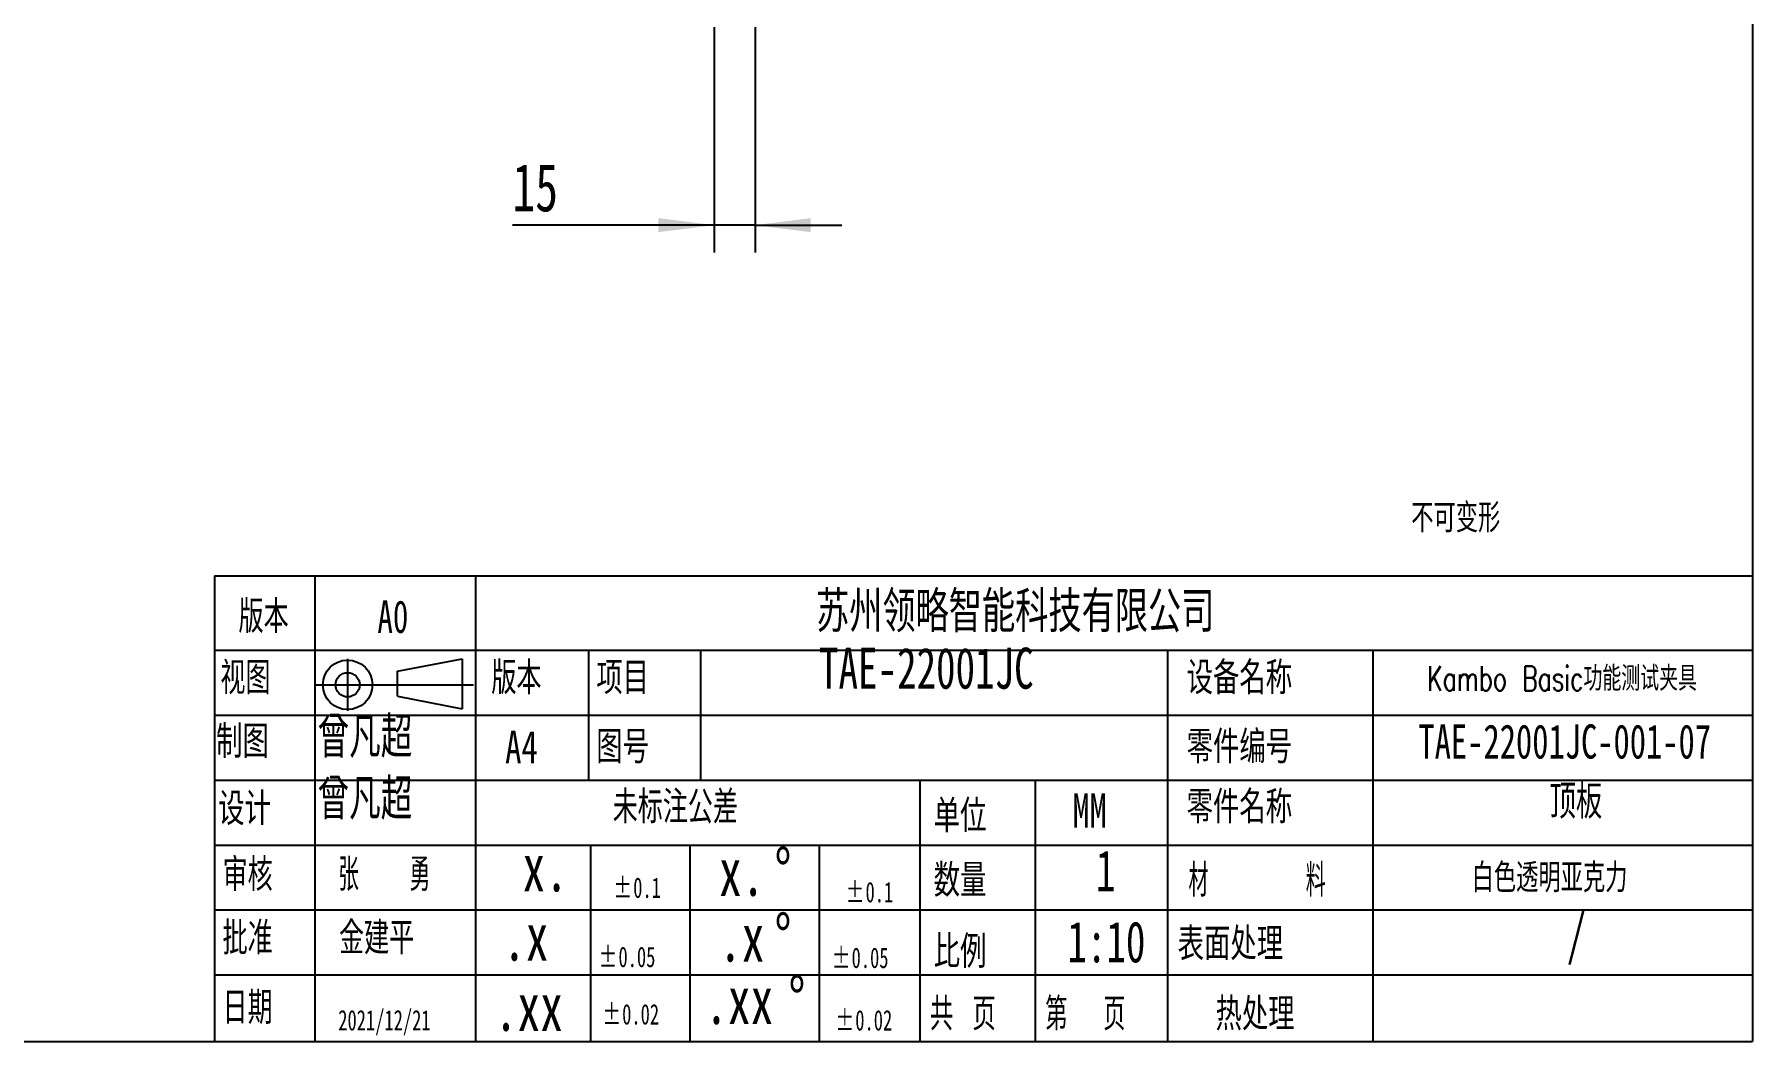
# Model space of a CAD drawing. Extents: x 2 to 292, y 3 to 207.
# Drawn here: x 166.4 to 292.2, y 3.1 to 76.8 of the extents above; entities that cross this region are included whole.
import ezdxf

# ---------------------------------------------------------------- set-up
doc = ezdxf.new("R2010")
doc.units = 0
doc.linetypes.add('SLD-中心线', pattern=[34.29, 30.48, -1.27, 1.27, -1.27])
doc.linetypes.add('SLD-实线', pattern=[0])
for name, color, linetype in [('FORMAT', 7, 'SLD-实线'), ('图层1', 5, 'SLD-中心线'), ('图层7', 7, 'SLD-实线'), ('图框', 7, 'SLD-实线'), ('粗实线', 7, 'SLD-实线')]:
    doc.layers.add(name, color=color, linetype=linetype)
doc.styles.add('SLDTEXTSTYLE0', font='TXT', dxfattribs={"width": 0.7, "bigfont": 'bigfont'})
doc.styles.add('SLDTEXTSTYLE1', font='TXT', dxfattribs={"width": 0.736842, "bigfont": 'bigfont'})
doc.styles.add('SLDTEXTSTYLE2', font='TXT', dxfattribs={"width": 0.7})
doc.styles.add('SLDTEXTSTYLE3', font='TXT', dxfattribs={"width": 0.663})
doc.styles.add('SLDTEXTSTYLE4', font='TXT', dxfattribs={"width": 0.559211, "bigfont": 'bigfont'})
doc.styles.add('SLDTEXTSTYLE5', font='TXT', dxfattribs={"width": 0.736842})
doc.styles.add('SLDTEXTSTYLE7', font='TXT', dxfattribs={"width": 0.657895, "bigfont": 'bigfont'})
doc.styles.add('SLDTEXTSTYLE8', font='TXT', dxfattribs={"width": 0.618421, "bigfont": 'bigfont'})
doc.styles.add('SLDTEXTSTYLE9', font='TXT', dxfattribs={"width": 0.58, "bigfont": 'bigfont'})
doc.dimstyles.new('SLDDIMSTYLE1', dxfattribs={"dimtxt": 3.5, "dimasz": 4.08, "dimexe": 0, "dimexo": 0.0625, "dimgap": 0.875, "dimtad": 2, "dimlfac": 5, "dimrnd": 1e-09, "dimzin": 12, "dimtxsty": 'SLDTEXTSTYLE2', "dimsah": 1, "dimcen": 0.09, "dimazin": 3, "dimtfac": 1, "dimtmove": 0, "dimatfit": 3, "dimtolj": 1, "dimtzin": 12})

# ---------------------------------------------------------------- blocks, each defined once
blk = doc.blocks.new('SW_NOTE_0')
at = {"layer": '图层7', "color": 0, "char_height": 1.5, "attachment_point": 1, "style": 'SLDTEXTSTYLE3'}
for s, insert in [('%%p', (0, 1.93)), ('0.05', (1.44, 1.93))]:
    blk.add_mtext(s, dxfattribs=dict(at, insert=insert))
blk = doc.blocks.new('SW_NOTE_1')
at = {"layer": '图层7', "color": 0, "char_height": 1.5, "attachment_point": 1, "style": 'SLDTEXTSTYLE3'}
for s, insert in [('%%p', (0, 1.93)), ('0.02', (1.44, 1.93))]:
    blk.add_mtext(s, dxfattribs=dict(at, insert=insert))
blk = doc.blocks.new('SW_NOTE_2')
at = {"layer": '图层7', "color": 0, "char_height": 1.5, "attachment_point": 1, "style": 'SLDTEXTSTYLE3'}
for s, insert in [('%%p', (0, 1.93)), ('0.1', (1.44, 1.93))]:
    blk.add_mtext(s, dxfattribs=dict(at, insert=insert))
blk = doc.blocks.new('SW_NOTE_4')
at = {"layer": '图层7', "color": 0, "char_height": 3.5, "attachment_point": 1, "style": 'SLDTEXTSTYLE2'}
for s, insert in [('%%d', (4.07, 4.51)), ('.x', (0, 4.51))]:
    blk.add_mtext(s, dxfattribs=dict(at, insert=insert))
blk = doc.blocks.new('SW_NOTE_5')
at = {"layer": '图层7', "color": 0, "char_height": 3.5, "attachment_point": 1, "style": 'SLDTEXTSTYLE2'}
for s, insert in [('%%d', (4.07, 4.51)), ('x.', (0, 4.51))]:
    blk.add_mtext(s, dxfattribs=dict(at, insert=insert))
blk = doc.blocks.new('SW_NOTE_6')
at = {"layer": '图层7', "color": 0, "char_height": 3.5, "attachment_point": 1, "style": 'SLDTEXTSTYLE2'}
for s, insert in [('%%d', (6.11, 4.51)), ('.xx', (0, 4.51))]:
    blk.add_mtext(s, dxfattribs=dict(at, insert=insert))
blk = doc.blocks.new('SW_NOTE_7')
at = {"layer": '图层7', "color": 0, "char_height": 1.5, "attachment_point": 1, "style": 'SLDTEXTSTYLE3'}
for s, insert in [('%%p', (0, 1.93)), ('0.1', (1.44, 1.93))]:
    blk.add_mtext(s, dxfattribs=dict(at, insert=insert))
blk = doc.blocks.new('SW_NOTE_8')
at = {"layer": '图层7', "color": 0, "char_height": 1.5, "attachment_point": 1, "style": 'SLDTEXTSTYLE3'}
for s, insert in [('%%p', (0, 1.93)), ('0.05', (1.44, 1.93))]:
    blk.add_mtext(s, dxfattribs=dict(at, insert=insert))
blk = doc.blocks.new('SW_NOTE_9')
at = {"layer": '图层7', "color": 0, "char_height": 1.5, "attachment_point": 1, "style": 'SLDTEXTSTYLE3'}
for s, insert in [('%%p', (0, 1.93)), ('0.02', (1.44, 1.93))]:
    blk.add_mtext(s, dxfattribs=dict(at, insert=insert))
blk = doc.blocks.new('_D_16')
at = {"layer": '图框', "color": 5}
for p, q in [((216.14, 77.36), (216.14, 60.86)), ((219.14, 77.36), (219.14, 60.86)), ((216.14, 62.86), (201.38, 62.86)), ((219.14, 62.86), (216.14, 62.86)), ((219.14, 62.86), (225.49, 62.86))]:
    blk.add_line(p, q, dxfattribs=at)
for points in [[(216.14, 62.86), (212.06, 63.37), (212.06, 62.35)], [(219.14, 62.86), (223.22, 62.35), (223.22, 63.37)]]:
    blk.add_solid(points, dxfattribs=at)
at = {"layer": '图框', "color": 5, "insert": (201.38, 67.37), "char_height": 3.5, "attachment_point": 1, "style": 'SLDTEXTSTYLE2'}
blk.add_mtext('15', dxfattribs=at)

msp = doc.modelspace()

# ---------------------------------------------------------------- linework, layer by layer
at = {"layer": 'FORMAT'}
for p, q in [((186.9105, 37.1977), (186.9105, 3.096)), ((198.6608, 37.1977), (198.6608, 3.096)), ((179.5526, 31.7585), (292.2034, 31.7585)), ((206.9514, 31.7585), (206.9514, 22.2447)), ((215.1545, 31.7585), (215.1545, 22.2447)), ((249.3619, 31.7585), (249.3619, 3.096)), ((264.3995, 31.7585), (264.3995, 3.096)), ((192.9513, 30.2008), (197.6888, 31.1259)), ((197.6888, 31.1259), (197.6888, 27.459)), ((192.9513, 28.3841), (192.9513, 30.2008)), ((192.9513, 28.3841), (197.6888, 27.459)), ((179.5526, 27.0016), (292.2034, 27.0016)), ((179.5526, 22.2447), (292.2034, 22.2447)), ((231.209, 22.2447), (231.209, 3.096)), ((239.69, 3.096), (239.69, 22.2447)), ((179.5526, 17.4877), (292.2034, 17.4877)), ((207.1023, 17.4877), (207.1023, 3.096)), ((214.3712, 17.4877), (214.3712, 3.096)), ((223.8382, 17.4877), (223.8382, 3.096)), ((179.5526, 12.7308), (292.2034, 12.7308)), ((179.5526, 7.9739), (292.2034, 7.9739))]:
    msp.add_line(p, q, dxfattribs=at)
at = {"layer": 'FORMAT', "linetype": 'SLD-中心线'}
for p, q in [((189.3023, 31.121), (189.3023, 27.3042)), ((186.9105, 29.2126), (198.5177, 29.2126))]:
    msp.add_line(p, q, dxfattribs=at)
at = {"layer": 'FORMAT'}
for radius in [1.8127, 0.8876]:
    msp.add_circle((189.3023, 29.2126), radius, dxfattribs=at)
at = {"layer": '粗实线', "color": 5}
for p in [(292.2034, 206.5709), (2.2034, 3.096)]:
    msp.add_line(p, (292.2034, 3.096), dxfattribs=at)
at = {"layer": '粗实线'}
for q in [(179.5526, 3.096), (292.2034, 37.1977)]:
    msp.add_line((179.5526, 37.1977), q, dxfattribs=at)

# ---------------------------------------------------------------- block references
at = {"layer": '图层7'}
for name, p in [('SW_NOTE_5', (216.501, 12.7556)), ('SW_NOTE_2', (208.7805, 13.1843)), ('SW_NOTE_7', (225.794, 12.8605)), ('SW_NOTE_4', (216.501, 7.9479)), ('SW_NOTE_0', (207.6993, 8.1175)), ('SW_NOTE_8', (224.7726, 8.0528)), ('SW_NOTE_6', (215.4826, 3.3728)), ('SW_NOTE_1', (207.9701, 3.9175)), ('SW_NOTE_9', (225.0434, 3.4777))]:
    msp.add_blockref(name, p, dxfattribs=at)

# ---------------------------------------------------------------- texts
at = {"layer": 'FORMAT', "char_height": 2.38125, "attachment_point": 2, "style": 'SLDTEXTSTYLE0'}
for s, insert in [('\\M+194C5\\M+1967B', (183.1502, 35.3948)), ('\\M+196A2标\\M+1928D\\M+18CF6\\M+18DB7', (213.3036, 21.4527))]:
    msp.add_mtext(s, dxfattribs=dict(at, insert=insert))
at = {"layer": 'FORMAT', "color": 5, "insert": (192.6183, 35.3948), "char_height": 2.38125, "attachment_point": 2, "style": 'SLDTEXTSTYLE2'}
msp.add_mtext('A0', dxfattribs=at)
at = {"layer": '图层1'}
for s, insert, char_height, attachment_point, style in [('TAE-22001JC', (231.6855, 31.9277), 3, 2, 'SLDTEXTSTYLE2'), ('Kambo Basic\\M+18CF7\\M+1945C测试夹\\M+18BEF', (278.2525, 30.5774), 1.8, 2, 'SLDTEXTSTYLE0'), ('\\M+1915C\\M+1967D\\M+192B4', (187.11, 26.8774), 3, 1, 'SLDTEXTSTYLE0'), ('TAE-22001JC-001-07', (278.4425, 26.3148), 2.5, 2, 'SLDTEXTSTYLE2'), ('\\M+1915C\\M+1967D\\M+192B4', (187.11, 22.3487), 3, 1, 'SLDTEXTSTYLE0'), ('顶\\M+194C2', (279.2617, 21.9104), 2.5, 2, 'SLDTEXTSTYLE0'), ('1', (244.8218, 17.1055), 3, 2, 'SLDTEXTSTYLE2'), ('\\M+19492\\M+19046\\M+193A7\\M+196BE亚\\M+18D8E\\M+197CD', (277.3314, 16.1446), 2.116667, 2, 'SLDTEXTSTYLE0'), ('/', (279.303, 12.4618), 3, 2, 'SLDTEXTSTYLE2'), ('1:10', (244.8749, 11.8971), 3, 2, 'SLDTEXTSTYLE2')]:
    msp.add_mtext(s, dxfattribs=dict(at, insert=insert, char_height=char_height, attachment_point=attachment_point, style=style))
at = {"layer": '图层7', "attachment_point": 1}
for s, insert, char_height, style in [('苏\\M+18F42领\\M+197AA\\M+19271\\M+1945C\\M+189C8\\M+18B5A\\M+1974C\\M+18CC0\\M+18CF6\\M+18E69', (223.6077, 36.0651), 3, 'SLDTEXTSTYLE1'), ('视图', (179.9882, 30.9073), 2.38125, 'SLDTEXTSTYLE0'), ('\\M+194C5\\M+1967B', (199.8333, 30.9073), 2.38125, 'SLDTEXTSTYLE0'), ('项\\M+196DA', (207.5176, 30.9073), 2.38125, 'SLDTEXTSTYLE1'), ('设备\\M+196BC\\M+18FCC', (250.7534, 30.9073), 2.38125, 'SLDTEXTSTYLE1'), ('\\M+190A7图', (179.6707, 26.2451), 2.38125, 'SLDTEXTSTYLE1'), ('A4', (200.8409, 25.8571), 2.38125, 'SLDTEXTSTYLE5'), ('图\\M+18D86', (207.5176, 25.8571), 2.38125, 'SLDTEXTSTYLE1'), ('\\M+197EB\\M+18C8F编\\M+18D86', (250.7534, 25.8571), 2.38125, 'SLDTEXTSTYLE1'), ('设计', (179.8294, 21.3284), 2.38125, 'SLDTEXTSTYLE1'), ('\\M+197EB\\M+18C8F\\M+196BC\\M+18FCC', (250.7534, 21.4527), 2.38125, 'SLDTEXTSTYLE1'), ('单\\M+188CA', (232.2298, 20.804), 2.38125, 'SLDTEXTSTYLE1'), ('MM', (242.3949, 21.2617), 2.5, 'SLDTEXTSTYLE5'), ('审\\M+18A6A', (180.1469, 16.5082), 2.38125, 'SLDTEXTSTYLE0'), ('张   \\M+19745', (188.6177, 16.5082), 2.38125, 'SLDTEXTSTYLE9'), ('x.', (202.1097, 17.5912), 3.5, 'SLDTEXTSTYLE2'), ('\\M+19094\\M+197CA', (232.2298, 16.0852), 2.38125, 'SLDTEXTSTYLE1'), ('\\M+18DDE      \\M+197BF', (250.8857, 16.0852), 2.38125, 'SLDTEXTSTYLE4'), ('\\M+194E1\\M+18F79', (180.1469, 11.8639), 2.38125, 'SLDTEXTSTYLE0'), ('\\M+18BE0\\M+18C9A\\M+195BD', (188.6777, 11.8639), 2.38125, 'SLDTEXTSTYLE0'), ('.x', (200.6837, 12.5244), 3.5, 'SLDTEXTSTYLE2'), ('\\M+1955C\\M+196CA处\\M+1979D', (250.0935, 11.4415), 2.38125, 'SLDTEXTSTYLE1'), ('\\M+194E4\\M+197E1', (232.2298, 10.8768), 2.38125, 'SLDTEXTSTYLE1'), ('\\M+193FA\\M+18AFA', (180.1469, 6.7635), 2.38125, 'SLDTEXTSTYLE0'), ('.xx', (200.0729, 7.3846), 3.5, 'SLDTEXTSTYLE2'), ('\\M+18BA4 页', (231.9372, 6.3016), 2.38125, 'SLDTEXTSTYLE7'), ('\\M+191E6  页', (240.4032, 6.3016), 2.38125, 'SLDTEXTSTYLE8'), ('热处\\M+1979D', (252.8701, 6.3016), 2.38125, 'SLDTEXTSTYLE1'), ('2021/12/21', (188.6177, 5.4113), 1.5, 'SLDTEXTSTYLE3')]:
    msp.add_mtext(s, dxfattribs=dict(at, insert=insert, char_height=char_height, style=style))
at = {"layer": '图框', "color": 5, "insert": (267.2002, 42.488), "char_height": 2.116667, "attachment_point": 1, "rotation": 360, "style": 'SLDTEXTSTYLE0'}
msp.add_mtext('\\M+19573\\M+189C2变\\M+18C60', dxfattribs=at)

# ---------------------------------------------------------------- dimensions: what is measured, and where the dimension line sits
at = {"layer": '图框', "color": 5}
dim = msp.add_linear_dim(base=(216.1379, 62.8582), p1=(219.1379, 78.8582), p2=(216.1379, 78.8582), dimstyle='SLDDIMSTYLE1', dxfattribs=at)
dim.commit()
dim.dimension.update_dxf_attribs({"geometry": '_D_16', "text_midpoint": (202.9156, 62.8582), "dimtype": 160})

doc.saveas('drawing.dxf')
